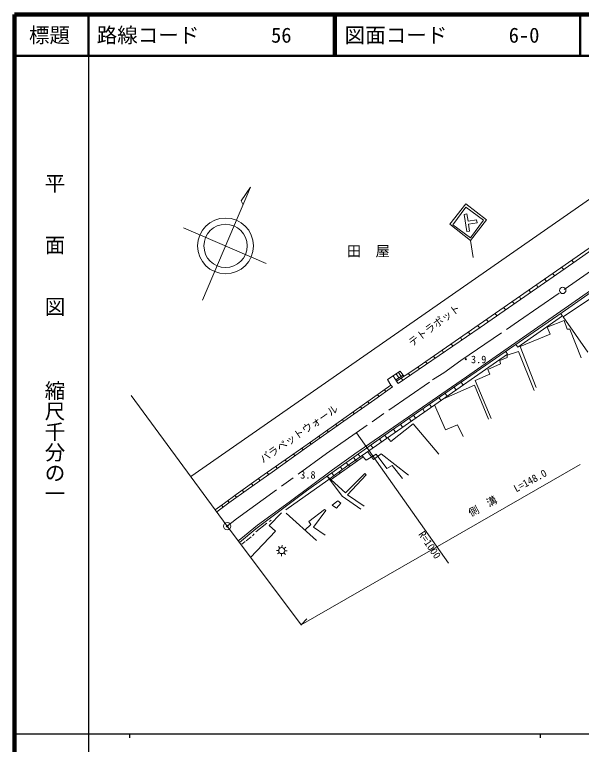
# Model space of a CAD drawing. Units: millimetres, scale not verified. Extents: x 40000 to 680000, y 20000 to 380000.
# Drawn here: x 40000 to 178051, y 202409 to 380000 of the extents above; entities that cross this region are included whole.
import ezdxf
from ezdxf.enums import TextEntityAlignment as Align

# ---------------------------------------------------------------- set-up
doc = ezdxf.new("R2010")
doc.units = ezdxf.units.MM
doc.header["$LTSCALE"] = 1000
doc.header["$PDMODE"] = 32
doc.header["$PDSIZE"] = 500
doc.linetypes.add('CHAIN', pattern=[18.5, 12, -1.5, 3.5, -1.5])
for name, color, linetype, lineweight in [('M-BGD', 7, 'Continuous', 13), ('M-BMK', 2, 'CHAIN', 13), ('M-TTL', 2, 'Continuous', 140), ('M-TTL-BAND', 7, 'Continuous', 25), ('M-TTL-LINE', 7, 'Continuous', 50), ('M-TTL-TXT', 7, 'Continuous', 13), ('M-WORK', 1, 'Continuous', 13)]:
    doc.layers.add(name, color=color, linetype=linetype, lineweight=lineweight)
doc.styles.add('@ＭＳ ゴシック', font='')
doc.styles.add('ＭＳ ゴシック', font='')
doc.styles.get('@ＭＳ ゴシック').set_extended_font_data('@MS Gothic')
doc.styles.get('ＭＳ ゴシック').set_extended_font_data('MS Gothic')

msp = doc.modelspace()

# ---------------------------------------------------------------- linework, layer by layer
at = {"layer": 'M-BGD'}
for centre, radius in [((173510, 312877), 766), ((91792, 255521), 903)]:
    msp.add_circle(centre, radius, dxfattribs=at)
msp.add_point((91792, 255521), dxfattribs=at)
at = {"layer": 'M-BMK'}
for p, q in [((174119, 313301), (189704, 324257)), ((162746, 305393), (174119, 313301)), ((148670, 295799), (162746, 305393)), ((141778, 291102), (142046, 291285)), ((115979, 273214), (141778, 291102))]:
    msp.add_line(p, q, dxfattribs=at)
for points in [[(142046, 291285), (144527, 292815), (148670, 295799)], [(91792, 255521), (94064, 257294), (115979, 273214)]]:
    msp.add_lwpolyline(points, dxfattribs=at)
at = {"layer": 'M-TTL'}
for p, q in [((40000, 380000), (40000, 20000)), ((680000, 380000), (40000, 380000))]:
    msp.add_line(p, q, dxfattribs=at)
at = {"layer": 'M-TTL-BAND'}
for p, q in [((58000, 370000), (58000, 20000)), ((40000, 205000), (579000, 205000)), ((68000, 205000), (68000, 204000)), ((168000, 205000), (168000, 204000))]:
    msp.add_line(p, q, dxfattribs=at)
at = {"layer": 'M-TTL-LINE'}
for p, q in [((58000, 380000), (58000, 370000)), ((117750, 380000), (117750, 370000)), ((118250, 380000), (118250, 370000)), ((177750, 380000), (177750, 370000)), ((40000, 370000), (680000, 370000))]:
    msp.add_line(p, q, dxfattribs=at)
at = {"layer": 'M-WORK'}
for p, q in [((82934, 267562), (187156, 340066)), ((81121, 328122), (101273, 319448)), ((151657, 320915), (151016, 325053)), ((176134, 319684), (175754, 320229)), ((173693, 317986), (173315, 318531)), ((185758, 316753), (150038, 291883)), ((171466, 316438), (171089, 316980)), ((169508, 315077), (169129, 315620)), ((165691, 312423), (165306, 312976)), ((167474, 313663), (167093, 314212)), ((163319, 310774), (162931, 311333)), ((161641, 309608), (161249, 310171)), ((157479, 306715), (157081, 307288)), ((159529, 308140), (159134, 308708)), ((155337, 305226), (154935, 305804)), ((153195, 303739), (152795, 304324)), ((150929, 302188), (150536, 302762)), ((148966, 300846), (148580, 301409)), ((146726, 299313), (146348, 299866)), ((162567, 299033), (162061, 299715)), ((142392, 296348), (142029, 296879)), ((144499, 297790), (144129, 298331)), ((159614, 298019), (160075, 297353)), ((140467, 295032), (140111, 295553)), ((133049, 290825), (137267, 293586)), ((138587, 293745), (138237, 294256)), ((132210, 292108), (133049, 290825)), ((132870, 291100), (134623, 292247)), ((132941, 292587), (133602, 291579)), ((133476, 292937), (134136, 291929)), ((134576, 291001), (134187, 291570)), ((136279, 292166), (135913, 292700)), ((133049, 290825), (133442, 290225)), ((148788, 290518), (149254, 289843)), ((130395, 288257), (130071, 288711)), ((144847, 287795), (145318, 287111)), ((147053, 289318), (147521, 288640)), ((91792, 255521), (68420, 287292)), ((128722, 287064), (128397, 287525)), ((143368, 286775), (143842, 286087)), ((124534, 284111), (124217, 284562)), ((126368, 285399), (126045, 285858)), ((141075, 285192), (141553, 284498)), ((122734, 282845), (122422, 283289)), ((137186, 282509), (137672, 281805)), ((139389, 284029), (139870, 283330)), ((120137, 281020), (119831, 281452)), ((136102, 281761), (136590, 281053)), ((116427, 278400), (116126, 278825)), ((118534, 279888), (118230, 280317)), ((131648, 276118), (137035, 280380)), ((132278, 279122), (132773, 278405)), ((133977, 280295), (134469, 279582)), ((143302, 273010), (137035, 280380)), ((114386, 276958), (114087, 277380)), ((145661, 246492), (123250, 278255)), ((130188, 277680), (130687, 276957)), ((131648, 276118), (130839, 277062)), ((112232, 275438), (111936, 275855)), ((128885, 276757), (129386, 276054)), ((110251, 274036), (109950, 274461)), ((126775, 275254), (127258, 274577)), ((108290, 272615), (107966, 273076)), ((117141, 266850), (124881, 272359)), ((122573, 272258), (123018, 271634)), ((123704, 273064), (124159, 272426)), ((103991, 269592), (103657, 270068)), ((106237, 271172), (105908, 271640)), ((177766, 270491), (109799, 231524)), ((119350, 269961), (119797, 269334)), ((120784, 270983), (121213, 270381)), ((121625, 270041), (121327, 270460)), ((123302, 271235), (123018, 271634)), ((101877, 268105), (101537, 268588)), ((117276, 268483), (117762, 267800)), ((119344, 268418), (119078, 268792)), ((99738, 266601), (99396, 267088)), ((106087, 259490), (116303, 266700)), ((119777, 262787), (116243, 267590)), ((120591, 263591), (116243, 267590)), ((98058, 265419), (97719, 265902)), ((94027, 262522), (93665, 263022)), ((95794, 263802), (95440, 264291)), ((88865, 259500), (91144, 261116)), ((92264, 261246), (91921, 261703)), ((124353, 259679), (119777, 262787)), ((90763, 260124), (90410, 260596)), ((106136, 258648), (113523, 252000)), ((98748, 254101), (101415, 256255)), ((102113, 256688), (102469, 257003)), ((91792, 255521), (109903, 231384)), ((95098, 252470), (94446, 251984)), ((96368, 251932), (97612, 252952)), ((97913, 253184), (98385, 253636)), ((95319, 251139), (96121, 251802)), ((104608, 250169), (104294, 250568)), ((105110, 250327), (105141, 250867)), ((105641, 250057), (106089, 250424)), ((104325, 249606), (103777, 249622)), ((104490, 249119), (104066, 248777)), ((105027, 248844), (104995, 248254)), ((105587, 249055), (105980, 248655)), ((105809, 249551), (106353, 249526)), ((109799, 231524), (111217, 232934))]:
    msp.add_line(p, q, dxfattribs=at)
for points in [[(85747, 310475), (97469, 338008), (95222, 334668), (95643, 333720)], [(133442, 290225), (153424, 303896), (175945, 319552), (193869, 332055), (192843, 333604), (195879, 335810)], [(137267, 293586), (170142, 316321), (193511, 332598)], [(210838, 318309), (207824, 319637), (205519, 320260), (202359, 320639), (197648, 320538), (195391, 320138), (191656, 319112), (188698, 317890), (185832, 316289), (173336, 307527), (147736, 289789), (129941, 277510), (111098, 264080), (98763, 254883), (94749, 251580)], [(186386, 302797), (182679, 308286), (183961, 309240), (181940, 312051), (173591, 306458), (179612, 297842)], [(162567, 299033), (173426, 306672), (172957, 307264)], [(167065, 289293), (163165, 299221), (170432, 302228), (169687, 303931), (173863, 305562), (174593, 303450), (175200, 303468), (177959, 296481)], [(160075, 297353), (120881, 270151), (116303, 266700)], [(166513, 288563), (162694, 298036), (159974, 297092), (159928, 296558), (158205, 295806), (158364, 295026), (155272, 293672), (155730, 292482), (152153, 290932), (156073, 281723)], [(111285, 275394), (131649, 289830), (130797, 291184), (133885, 293205), (134809, 291977)], [(150038, 291883), (122829, 273121), (122518, 272889)], [(127756, 286375), (132009, 289408), (131649, 289830)], [(155455, 281556), (151999, 289821), (144452, 286510)], [(89243, 258986), (92186, 261189), (96948, 264638), (102709, 268690), (111114, 274648), (120156, 281033), (127756, 286375)], [(142304, 285019), (144966, 278978), (147910, 280199), (149265, 277316)], [(91144, 261116), (93937, 263228), (100002, 267516), (111285, 275394)], [(135919, 267931), (129244, 273146), (127411, 271710), (125948, 273667)], [(95098, 252470), (99190, 255740), (106898, 261381), (117408, 269224), (122518, 272889)], [(124600, 272679), (125591, 271551), (128033, 273015), (130666, 269540), (131939, 270313), (134504, 267084)], [(120591, 263591), (125291, 268353), (125661, 268010), (121105, 263116), (125153, 260356)], [(115647, 253324), (112815, 255252), (115811, 259325), (115483, 259579), (111639, 256651), (112152, 255933), (110679, 254560)], [(97496, 247919), (103586, 254282), (101985, 255708), (105002, 258796)]]:
    msp.add_lwpolyline(points, dxfattribs=at)
for points in [[(146000, 328970), (149917, 333986), (154933, 330069), (151016, 325053)], [(146734, 328823), (149914, 333143), (154234, 329963), (151054, 325643)], [(152528, 330061), (150431, 329742), (150165, 331490), (149466, 331384), (150104, 327189), (150803, 327295), (150537, 329043), (152634, 329362)], [(117363, 260608), (118375, 259869), (119442, 261114), (118745, 261641)]]:
    msp.add_lwpolyline(points, close=True, dxfattribs=at)
for centre, radius in [((91380, 323706), 6792), ((91380, 323706), 5269), ((105068, 249585), 743)]:
    msp.add_circle(centre, radius, dxfattribs=at)

# ---------------------------------------------------------------- texts
at = {"layer": 'M-TTL-BAND', "style": '@ＭＳ ゴシック'}
for s, p in [('平\u3000\u3000面\u3000\u3000図', (49777, 306475)), ('縮尺千分の一', (49777, 261030))]:
    msp.add_text(s, height=3666, rotation=270, dxfattribs=at).set_placement(p, align=Align.MIDDLE_RIGHT)
at = {"layer": 'M-TTL-TXT', "style": 'ＭＳ ゴシック'}
msp.add_text('標題', height=3666, dxfattribs=at).set_placement((48500, 375000), align=Align.MIDDLE_CENTER)
for s, p in [('路線コード       56', (60000, 375000)), ('図面コード      6-0', (120380, 375000))]:
    msp.add_text(s, height=3666, dxfattribs=at).set_placement(p, align=Align.MIDDLE_LEFT)
at = {"layer": 'M-WORK', "style": 'ＭＳ ゴシック'}
for s, height, p in [('田\u3000屋', 2566, (120906, 320398)), ('・3.9', 1833, (148658, 294623)), ('3.8', 1833, (109563, 266541))]:
    msp.add_text(s, height=height, dxfattribs=at).set_placement(p, align=Align.BOTTOM_LEFT)
for s, rotation, p in [('テトラポット', 37.062, (137124, 298707)), ('パラペットウォール', 34.871, (100835, 270339)), ('側\u3000溝\u3000\u3000L=148.0', 28.326, (151408, 257292)), ('R=1000', 304.253, (137784, 253214))]:
    msp.add_text(s, height=1833, rotation=rotation, dxfattribs=at).set_placement(p, align=Align.BOTTOM_LEFT)

doc.saveas('drawing.dxf')
